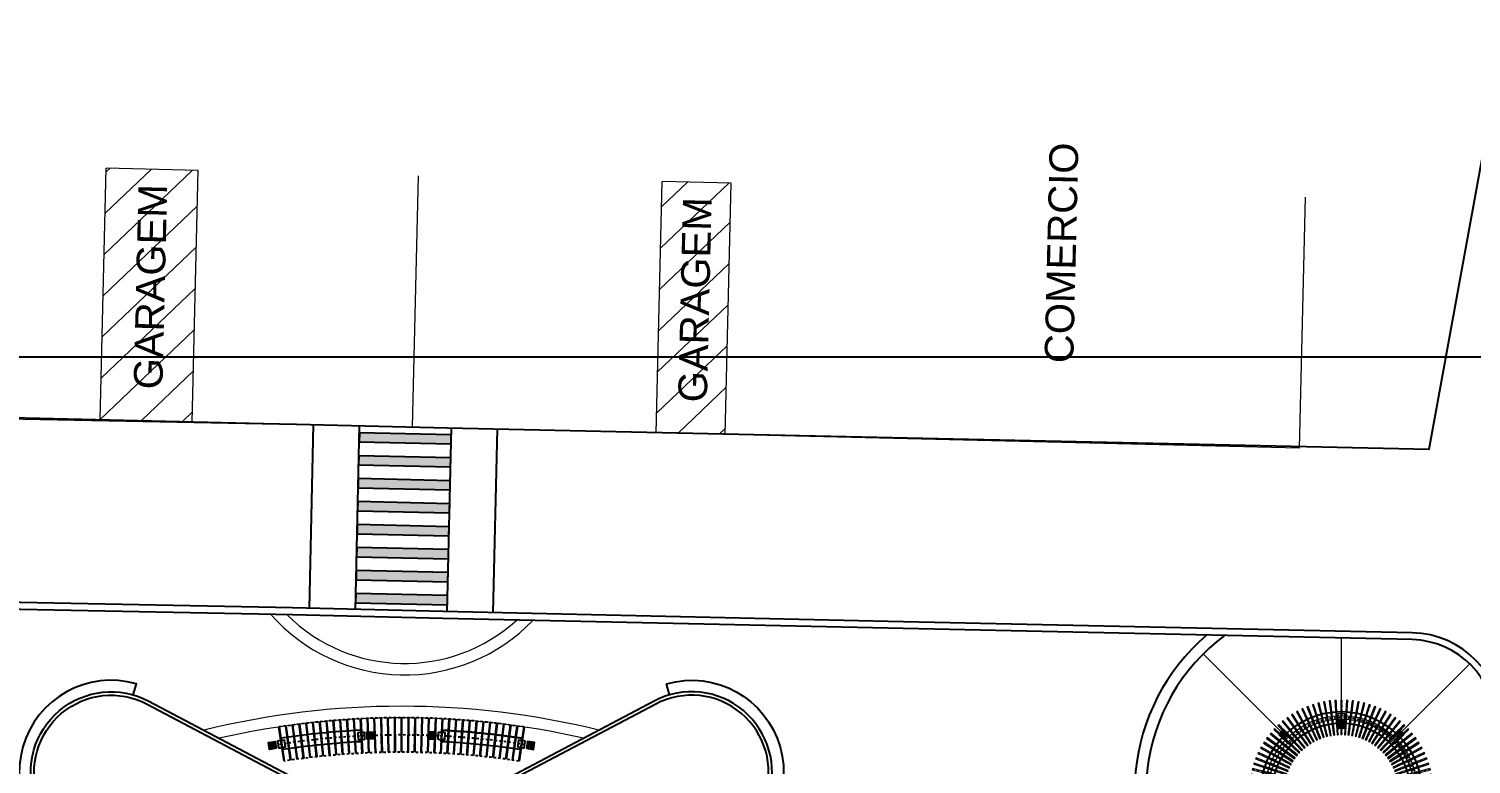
# Model space of a CAD drawing. Extents: x 387222 to 388513, y 9633222 to 9634061.
# Drawn here: x 388269.1 to 388331.9, y 9633460.1 to 9633492.1 of the extents above; entities that cross this region are included whole.
import ezdxf

# ---------------------------------------------------------------- set-up
doc = ezdxf.new("R2010")
doc.units = 0
doc.header["$LTSCALE"] = 0.04921259842519685
doc.header["$PDSIZE"] = -2.5
doc.linetypes.add('ACAD_PROJEÇÃO', pattern=[0.2, 0.1, -0.1])
doc.linetypes.add('DASHDOT', pattern=[1, 0.5, -0.25, 0, -0.25])
doc.layers.get('Defpoints').update_dxf_attribs({"color": 8})
for name, color, linetype, lineweight in [('ARQ_PISO', 7, 'Continuous', 13), ('CARAMANCHÃO', 2, 'Continuous', 13), ('Layout', 8, 'Continuous', 13), ('PERGOLA', 2, 'Continuous', 13), ('PILAR', 4, 'Continuous', 13), ('VIGA', 6, 'Continuous', 13)]:
    doc.layers.add(name, color=color, linetype=linetype, lineweight=lineweight)
for name, color, linetype in [('BANCO', 2, 'Continuous'), ('Camada 1', 7, 'Continuous'), ('DLXLUM03', 2, 'Continuous'), ('EIXO', 253, 'DASHDOT'), ('HACHURA', 253, 'Continuous'), ('MEIO-FIO', 3, 'Continuous'), ('P6', 4, 'Continuous'), ('PROJEÇÃO', 8, 'ACAD_PROJEÇÃO'), ('SINAH_IMPLANTAR', 7, 'Continuous')]:
    doc.layers.add(name, color=color, linetype=linetype)
doc.styles.add('T7', font='arial.ttf')
pattern_1 = [(45, (57.49700831703376, -18.20105795003474), (-0.8980256121069153, 0.8980256121069154), [])]

# ---------------------------------------------------------------- blocks, each defined once
blk = doc.blocks.new('A$C16AF3B07')
at = {"layer": 'Layout'}
h = blk.add_hatch(dxfattribs=at)
h.set_pattern_fill('LINE', color=256, scale=0.4, angle=45, style=0)
h.set_pattern_definition(pattern_1)
h.paths.add_polyline_path([(39.30000041780295, 10.93513705208898), (35.30000041780295, 10.93513705208898), (35.30000041780295, 2.272427073179983e-07), (39.30000041780295, 2.272427073179983e-07)])
h = blk.add_hatch(dxfattribs=at)
h.set_pattern_fill('LINE', color=256, scale=0.4, angle=45, style=0)
h.set_pattern_definition(pattern_1)
h.paths.add_polyline_path([(62.50000041775638, 10.93513705208898), (59.50000041775638, 10.93513705208898), (59.50000041775638, 2.272427082061768e-07), (62.50000041775638, 2.272427082061768e-07)])
for p, q in [((35.30000041780295, 2.272427082061768e-07), (35.30000041780295, 10.93513705208898)), ((39.30000041780295, 10.93513705208898), (35.30000041780295, 10.93513705208898)), ((39.30000041780295, 2.272427082061768e-07), (39.30000041780295, 10.93513705208898)), ((48.90000041777967, 2.272427082061768e-07), (48.90000041777967, 10.93513705208898)), ((59.50000041775638, 2.272427082061768e-07), (59.50000041775638, 10.93513705208898)), ((62.50000041775638, 10.93513705208898), (59.50000041775638, 10.93513705208898)), ((62.50000041775638, 2.272427082061768e-07), (62.50000041775638, 10.93513705208898)), ((87.5100004177657, 2.272427082061768e-07), (87.5100004177657, 10.93513705208898)), ((87.5100004177657, 2.272427082061768e-07), (4.177563823759556e-07, 2.272427082061768e-07))]:
    blk.add_line(p, q, dxfattribs=at)
at = {"layer": 'Layout', "char_height": 1.25, "width": 15.72225240717143, "attachment_point": 1, "rotation": 90, "style": 'T7'}
for s, insert in [('COMERCIO', (76.3225717433379, 3.451345736160874)), ('GARAGEM', (36.72481514047831, 1.36657103523612)), ('GARAGEM', (60.42481514048995, 1.36657103523612))]:
    blk.add_mtext(s, dxfattribs=dict(at, insert=insert))
blk = doc.blocks.new('Pergola')
at = {"layer": 'PERGOLA'}
blk.add_lwpolyline([(0.02500000000000568, 0.7500000000000142), (-0.02500000000000568, 0.7500000000000142), (-0.02500000000000568, -0.7499999999999858), (0.02500000000000568, -0.7499999999999858)], close=True, dxfattribs=at)
for points in [[(-0.02500000000000568, 0.2000000000000171), (0.02500000000000568, 0.2000000000000171)], [(-0.02500000000000568, -0.1999999999999886), (0.02500000000000568, -0.1999999999999886)]]:
    blk.add_lwpolyline(points, dxfattribs=at)
at = {"layer": 'PROJEÇÃO'}
blk.add_lwpolyline([(0, 0.7500000000000142), (0, -0.7499999999999858)], dxfattribs=at)
blk = doc.blocks.new('CAR 02')
blk.add_lwpolyline([(1.4210854715202e-14, -3.099999999999994), (1.4210854715202e-14, -3.399999999999991)])
blk.add_point((0, 0))
at = {"layer": 'BANCO'}
for radius in [3.5, 3]:
    blk.add_circle((0, 0), radius, dxfattribs=at)
at = {"layer": 'PERGOLA'}
blk.add_lwpolyline([(0.4765300667243464, -3.971592136097026), (0.5261358017900816, -3.965325474418809), (0.3381359514436264, -2.477153422447092), (0.2885302163778912, -2.483420084125309)], close=True, dxfattribs=at)
for points in [[(0.407069229903993, -3.022816508170052), (0.3574634948382578, -3.029083169848269)], [(0.457202523329715, -3.419662388695849), (0.4075967882639798, -3.425929050374066)]]:
    blk.add_lwpolyline(points, dxfattribs=at)
at = {"layer": 'PILAR'}
for points in [[(-0.1500000000000057, 3.099999999999994), (0.1499999999999915, 3.099999999999994), (0.1499999999999915, 3.399999999999991), (-0.1500000000000057, 3.399999999999991)], [(-2.29809703885627, 2.085965004500309), (-2.085965004500309, 2.29809703885627), (-2.29809703885627, 2.51022907321223), (-2.51022907321223, 2.29809703885627)], [(2.085965004500309, 2.298097038856284), (2.29809703885627, 2.085965004500324), (2.51022907321223, 2.298097038856284), (2.29809703885627, 2.510229073212244)], [(-3.099999999999994, -0.1500000000000057), (-3.099999999999994, 0.1499999999999915), (-3.399999999999991, 0.1499999999999915), (-3.399999999999991, -0.1500000000000057)], [(3.099999999999994, 0.1500000000000057), (3.099999999999994, -0.1499999999999915), (3.399999999999991, -0.1499999999999915), (3.399999999999991, 0.1500000000000057)], [(-2.085965004500309, -2.29809703885627), (-2.29809703885627, -2.085965004500309), (-2.51022907321223, -2.29809703885627), (-2.29809703885627, -2.51022907321223)], [(2.29809703885627, -2.085965004500309), (2.085965004500309, -2.29809703885627), (2.29809703885627, -2.51022907321223), (2.51022907321223, -2.29809703885627)], [(0.1500000000000057, -3.099999999999994), (-0.1499999999999915, -3.099999999999994), (-0.1499999999999915, -3.399999999999991), (0.1500000000000057, -3.399999999999991)]]:
    blk.add_lwpolyline(points, close=True, dxfattribs=at)
at = {"layer": 'PROJEÇÃO'}
blk.add_lwpolyline([(0.5013329342572139, -3.968458805257917), (0.3133330839107588, -2.480286753286201)], dxfattribs=at)
blk.add_circle((0, 0), 3.249999999999982, dxfattribs=at)
at = {"layer": 'VIGA'}
for radius in [3.324999999999982, 3.174999999999982]:
    blk.add_circle((0, 0), radius, dxfattribs=at)
at = {"layer": 'PERGOLA'}
for p, rotation in [((-1.004305231718575, 3.090933677959228), 18), ((-0.8082421332857734, 3.147895273668041), 14.4), ((-0.6089892724036048, 3.192433564868224), 10.80000000000001), ((-0.4073330090839846, 3.224372779272045), 7.200000000000002), ((-0.204069188470271, 3.243586867391869), 3.600000000000009), ((0.204069188470271, 3.243586867391869), 356.4), ((0.4073330090839846, 3.224372779272045), 352.8000000000001), ((0.6089892724036048, 3.192433564868224), 349.2000000000001), ((0.8082421332857734, 3.147895273668041), 345.6), ((1.004305231718575, 3.090933677959228), 342), ((-1.910302069950518, 2.629305231718561), 36.00000000000001), ((-1.741437083681717, 2.744065757881529), 32.39999999999999), ((-1.565699440830571, 2.847996710142539), 28.8), ((-1.383782697586483, 2.940687920514549), 25.20000000000001), ((-1.19640479622521, 3.021773579136806), 21.6), ((1.196404796225195, 3.021773579136806), 338.4), ((1.383782697586483, 2.940687920514549), 334.8), ((1.565699440830571, 2.847996710142539), 331.2), ((1.741437083681717, 2.744065757881529), 327.6000000000001), ((1.910302069950518, 2.629305231718561), 324), ((-2.504168039021295, 2.071627966683224), 50.40000000000002), ((-2.36914803911958, 2.224778094268231), 46.79999999999999), ((-2.224778094268231, 2.36914803911958), 43.20000000000002), ((-2.071627966683224, 2.504168039021295), 39.60000000000002), ((2.071627966683224, 2.504168039021309), 320.4), ((2.224778094268217, 2.36914803911958), 316.8000000000001), ((2.36914803911958, 2.224778094268217), 313.2), ((2.504168039021295, 2.071627966683224), 309.6), ((-2.847996710142539, 1.565699440830571), 61.20000000000001), ((-2.744065757881529, 1.741437083681731), 57.60000000000002), ((-2.629305231718561, 1.910302069950518), 54.00000000000001), ((2.629305231718561, 1.910302069950532), 306.0000000000001), ((2.744065757881529, 1.741437083681731), 302.4), ((2.847996710142539, 1.565699440830571), 298.8), ((-3.090933677959228, 1.004305231718575), 72), ((-3.021773579136806, 1.19640479622521), 68.40000000000002), ((-2.940687920514549, 1.383782697586483), 64.79999999999998), ((2.940687920514549, 1.383782697586483), 295.2), ((3.021773579136806, 1.196404796225195), 291.6), ((3.090933677959228, 1.004305231718575), 288), ((-3.192433564868224, 0.6089892724036048), 79.20000000000002), ((-3.147895273668041, 0.8082421332857734), 75.60000000000001), ((3.147895273668041, 0.8082421332857734), 284.4), ((3.192433564868224, 0.6089892724036048), 280.8), ((-3.249999999999986, 0), 90), ((-3.243586867391869, 0.204069188470271), 86.40000000000002), ((-3.224372779272045, 0.4073330090839846), 82.8), ((3.224372779272045, 0.4073330090839846), 277.2), ((3.243586867391869, 0.204069188470271), 273.6), ((3.249999999999986, 0), 270), ((-3.243586867391869, -0.204069188470271), 93.60000000000001), ((-3.224372779272045, -0.4073330090839846), 97.2), ((-3.192433564868224, -0.6089892724036048), 100.8), ((-3.147895273668041, -0.8082421332857734), 104.4), ((3.147895273668041, -0.8082421332857734), 255.6), ((3.192433564868224, -0.6089892724036048), 259.1999999999999), ((3.224372779272045, -0.4073330090839846), 262.8), ((3.243586867391869, -0.204069188470271), 266.4), ((-3.090933677959242, -1.004305231718575), 108), ((-3.021773579136806, -1.19640479622521), 111.6), ((-2.940687920514549, -1.383782697586483), 115.2), ((-2.847996710142539, -1.565699440830571), 118.8), ((2.847996710142539, -1.565699440830571), 241.2), ((2.940687920514549, -1.383782697586483), 244.8), ((3.021773579136806, -1.19640479622521), 248.4), ((3.090933677959228, -1.004305231718575), 252), ((-2.744065757881529, -1.741437083681731), 122.4), ((-2.629305231718561, -1.910302069950518), 126), ((-2.504168039021295, -2.071627966683224), 129.6), ((-2.36914803911958, -2.224778094268217), 133.2), ((-2.224778094268217, -2.36914803911958), 136.8), ((2.224778094268217, -2.36914803911958), 223.2), ((2.36914803911958, -2.224778094268217), 226.8), ((2.504168039021295, -2.071627966683224), 230.4), ((2.629305231718561, -1.910302069950518), 234), ((2.744065757881529, -1.741437083681731), 237.6), ((-2.071627966683224, -2.504168039021295), 140.4), ((-1.910302069950518, -2.629305231718561), 144), ((-1.741437083681731, -2.744065757881529), 147.6), ((-1.565699440830571, -2.847996710142539), 151.2), ((-1.383782697586483, -2.940687920514549), 154.8), ((-1.19640479622521, -3.021773579136806), 158.4), ((-1.004305231718575, -3.090933677959228), 162), ((-0.8082421332857734, -3.147895273668041), 165.6), ((-0.6089892724036048, -3.192433564868224), 169.2), ((-0.4073330090839846, -3.224372779272045), 172.8), ((-0.204069188470271, -3.243586867391869), 176.4), ((0, -3.249999999999986), 180), ((0.204069188470271, -3.243586867391869), 183.5999999999999), ((0.6089892724036048, -3.192433564868224), 190.8), ((0.8082421332857734, -3.147895273668041), 194.4), ((1.004305231718575, -3.090933677959228), 198), ((1.19640479622521, -3.021773579136806), 201.6), ((1.383782697586483, -2.940687920514549), 205.2), ((1.565699440830571, -2.847996710142539), 208.8), ((1.741437083681731, -2.744065757881529), 212.4), ((1.910302069950518, -2.629305231718561), 216), ((2.071627966683224, -2.504168039021295), 219.6)]:
    blk.add_blockref('Pergola', p, dxfattribs=dict(at, rotation=rotation))
blk.add_blockref('Pergola', (0, 3.249999999999986), dxfattribs=at)
blk = doc.blocks.new('Car 01')
at = {"layer": 'BANCO'}
for radius, start, end in [(35, 92.87999999979368, 98.59907443741207), (35, 81.40092556258797, 87.12000000020632), (34.5, 92.87999999984801, 98.59848131056421), (34.5, 81.4015186894358, 87.12000000015199)]:
    blk.add_arc((-0.291117513901554, -34.7487805634737), radius, start, end, dxfattribs=at)
at = {"layer": 'CARAMANCHÃO'}
for points in [[(-3.236768630507868, 0.6288078874349594), (-3.111251865513623, -0.8659314028918743)], [(-2.990148082550149, 0.6484772264957428), (-2.877157874230761, -0.8472611233592033)], [(-2.940290137485135, 0.6522435657680035), (-2.827299929165747, -0.8434947840869427)], [(-2.693513464240823, 0.6698461566120386), (-2.593057742691599, -0.8267862796783447)], [(-2.643625716329552, 0.6731946803629398), (-2.543169994780328, -0.8234377559274435)], [(-2.396710237546358, 0.6887292861938477), (-2.308796053112019, -0.8086921963840723)], [(-2.34679618809605, 0.6916597578674555), (-2.258882003661711, -0.8057617247104645)], [(-2.099759233125951, 0.7051252890378237), (-2.024392755876761, -0.792980145663023)], [(-2.049822385248262, 0.7076375037431717), (-1.974455907999072, -0.790467930957675)], [(-1.802681291999761, 0.7190330140292645), (-1.73986781144049, -0.7796512302011251)], [(-1.752725150436163, 0.7211267966777086), (-1.689911669876892, -0.777557447552681)], [(-1.505497264093719, 0.7304514851421118), (-1.455241188639775, -0.7687063869088888)], [(-1.455525334924459, 0.7321266885846853), (-1.405269259470515, -0.7670311834663153)], [(-1.208228006900754, 0.7393799033015966), (-1.170532863703556, -0.7601463794708252)], [(-1.158243797370233, 0.74063640832901), (-1.120548654173035, -0.7588898744434118)], [(-0.9108943836181425, 0.7458176389336586), (-0.8857628183322959, -0.7539718132466078)], [(-0.860901401785668, 0.7466553580015898), (-0.8357698364998214, -0.7531340941786766)], [(-0.6135172623326071, 0.7497642450034618), (-0.6009510387084447, -0.750183118507266)], [(-0.5635190168977715, 0.750183118507266), (-0.5509527932736091, -0.7497642450034618)], [(-0.3161175139248371, 0.7512194365262985), (-0.3161175139248371, -0.7487805634737015)], [(-0.266117513878271, 0.7512194365262985), (-0.266117513878271, -0.7487805634737015)], [(-0.01871601090533659, 0.750183118507266), (-0.03128223452949896, -0.7497642450034618)], [(0.03128223452949896, 0.7497642450034618), (0.01871601090533659, -0.750183118507266)], [(0.2786663739825599, 0.7466553580015898), (0.2535348086967133, -0.7531340941786766)], [(0.3286593558150344, 0.7458176389336586), (0.3035277905291878, -0.7539718132466078)], [(0.5760087695671245, 0.74063640832901), (0.5383136263699271, -0.7588898744434118)], [(0.6259929790976457, 0.7393799033015966), (0.5882978359004483, -0.7601463794708252)], [(0.8732903071213514, 0.7321266885846853), (0.8230342316674069, -0.7670311834663153)], [(0.9232622362906113, 0.7304514851421118), (0.8730061608366668, -0.7687063869088888)], [(1.170490122633055, 0.7211267966777086), (1.107676642073784, -0.777557447552681)], [(1.220446264196653, 0.7190330140292645), (1.157632783637382, -0.7796512302011251)], [(1.467587357445154, 0.7076375037431717), (1.392220880195964, -0.790467930957675)], [(1.517524205322843, 0.7051252890378237), (1.442157728073653, -0.792980145663023)], [(1.764561160292942, 0.6916597578674555), (1.676646975858603, -0.8057617247104645)], [(1.81447520974325, 0.6887292861938477), (1.726561025308911, -0.8086921963840723)], [(2.061390688526444, 0.6731946803629398), (1.96093496697722, -0.8234377559274435)], [(2.111278436437715, 0.6698461566120386), (2.010822714888491, -0.8267862796783447)], [(2.358055109682027, 0.6522435657680035), (2.245064901362639, -0.8434947840869427)], [(2.407913054747041, 0.6484772264957428), (2.294922846427653, -0.8472611233592033)], [(2.654533602762967, 0.6288078874349594), (2.529016837768722, -0.8659314028918743)], [(-5.648842221009545, 0.344600735232234), (-5.423503837373573, -1.138376882299781)], [(-5.599409633723553, 0.352112015709281), (-5.374071250087582, -1.130865601822734)], [(-5.354660024575423, 0.38825349137187), (-5.14175316732144, -1.096559854224324)], [(-5.305166246311273, 0.3953503873199224), (-5.09225938905729, -1.089462958276272)], [(-5.060122451221105, 0.4294402115046978), (-4.859662062954158, -1.057104652747512)], [(-5.010570955695584, 0.4361222255975008), (-4.810110567428637, -1.050422638654709)], [(-4.765250172757078, 0.4681580010801554), (-4.577250322385225, -1.020014051347971)], [(-4.715644437645096, 0.4744246639311314), (-4.527644587273244, -1.013747388496995)], [(-4.470063884218689, 0.5044041462242603), (-4.294537766312715, -0.9852906484156847)], [(-4.420407390978653, 0.5102550182491541), (-4.244881273072679, -0.9794397763907909)], [(-4.17458430287661, 0.5381761007010937), (-4.011544236389454, -0.9529368840157986)], [(-4.124880536634009, 0.5436107702553272), (-3.961840470146853, -0.947502214461565)], [(-3.878832166374195, 0.5694714970886707), (-3.728289594117086, -0.9229550287127495)], [(-3.829084615514148, 0.5744895823299885), (-3.678542043257039, -0.9179369434714317)], [(-3.582828231737949, 0.5982881356030703), (-3.44479371921625, -0.8953471872955561)], [(-3.533040387672372, 0.6028892863541842), (-3.395005875150673, -0.8907460365444422)], [(-3.286593273514882, 0.6246239952743053), (-3.161076508520637, -0.8701152950525284)], [(2.704358245769981, 0.6246239952743053), (2.578841480775736, -0.8701152950525284)], [(2.950805359869264, 0.6028892863541842), (2.812770847347565, -0.8907460365444422)], [(3.000593203934841, 0.5982881356030703), (2.862558691413142, -0.8953471872955561)], [(3.24684958771104, 0.5744895823299885), (3.096307015453931, -0.9179369434714317)], [(3.296597138571087, 0.5694714970886707), (3.146054566313978, -0.9229550287127495)], [(3.542645508830901, 0.5436107702553272), (3.379605442343745, -0.947502214461565)], [(3.592349275073502, 0.5381761007010937), (3.429309208586346, -0.9529368840157986)], [(3.838172363175545, 0.5102550182491541), (3.66264624526957, -0.9794397763907909)], [(3.887828856415581, 0.5044041462242603), (3.712302738509607, -0.9852906484156847)], [(4.133409409841988, 0.4744246657937765), (3.945409559470136, -1.01374738663435)], [(4.18301514495397, 0.4681580029428005), (3.995015294582117, -1.020014049485326)], [(4.428335927892476, 0.4361222255975008), (4.227875539625529, -1.050422638654709)], [(4.477887423417997, 0.4294402115046978), (4.277427035151049, -1.057104652747512)], [(4.722931218508165, 0.3953503873199224), (4.510024361254182, -1.089462958276272)], [(4.772424996772315, 0.38825349137187), (4.559518139518332, -1.096559854224324)], [(5.017174605920445, 0.352112015709281), (4.791836222284473, -1.130865601822734)], [(5.066607193206437, 0.344600735232234), (4.841268809570465, -1.138376882299781)]]:
    blk.add_lwpolyline(points, dxfattribs=at)
at = {"layer": 'EIXO'}
for points in [[(-2.965219110017642, 0.6503603961318731), (-2.852228901698254, -0.845377953723073)], [(-2.668569590256084, 0.6715204175561666), (-2.568113868765067, -0.8251120168715715)], [(-2.371753212821204, 0.690194521099329), (-2.283839028386865, -0.8072269596159458)], [(-2.074790809187107, 0.7063813973218203), (-1.999424331937917, -0.7917240392416716)], [(-1.777703221247066, 0.7200799062848091), (-1.714889740629587, -0.7786043398082256)], [(-1.480511299509089, 0.7312890868633986), (-1.430255224055145, -0.767868785187602)], [(-1.183235902106389, 0.7400081567466259), (-1.1455407589674, -0.7595181278884411)], [(-0.8858978927019052, 0.7462364993989468), (-0.8607663274160586, -0.7535529546439648)], [(-0.5885181396151893, 0.7499736808240414), (-0.5759519159910269, -0.7499736808240414)], [(-0.291117513901554, 0.7512194365262985), (-0.291117513901554, -0.7487805634737015)], [(0.006283111812081188, 0.7499736808240414), (-0.006283111812081188, -0.7499736808240414)], [(0.3036628648987971, 0.7462364993989468), (0.2785312996129505, -0.7535529546439648)], [(0.6010008743032813, 0.7400081567466259), (0.5633057311642915, -0.7595181278884411)], [(0.8982762717059813, 0.7312890868633986), (0.8480201962520368, -0.767868785187602)], [(1.195468193443958, 0.7200799062848091), (1.132654712826479, -0.7786043398082256)], [(1.492555781383999, 0.7063813973218203), (1.417189304134808, -0.7917240392416716)], [(1.789518185018096, 0.690194521099329), (1.701604000583757, -0.8072269596159458)], [(2.086334562452976, 0.6715204175561666), (1.985878840961959, -0.8251120168715715)], [(2.382984082214534, 0.6503603961318731), (2.269993873895146, -0.845377953723073)], [(-5.624125927395653, 0.3483563754707575), (-5.398787543701474, -1.134621242061257)], [(-5.329913135443348, 0.3918019384145737), (-5.117006278189365, -1.093011405318975)], [(-5.035346703487448, 0.4327812176197767), (-4.834886315162294, -1.053763644769788)], [(-4.740447305201087, 0.4712913315743208), (-4.552447454829235, -1.01688071899116)], [(-4.445235637598671, 0.5073295831680298), (-4.269709519692697, -0.9823652133345604)], [(-4.14973241975531, 0.5408934354782104), (-3.986692353268154, -0.9502195492386818)], [(-3.853958390944172, 0.5719805397093296), (-3.703415818687063, -0.9204459860920906)], [(-3.557934309705161, 0.6005887109786272), (-3.419899797183461, -0.8930466119199991)], [(-3.261680952040479, 0.6267159413546324), (-3.136164186988026, -0.8680233489722013)], [(2.679445924295578, 0.6267159413546324), (2.553929159243125, -0.8680233489722013)], [(2.975699281902052, 0.6005887109786272), (2.837664769380353, -0.8930466119199991)], [(3.271723363141064, 0.5719805397093296), (3.121180790883955, -0.9204459860920906)], [(3.567497391952202, 0.5408934354782104), (3.404457325465046, -0.9502195492386818)], [(3.863000609795563, 0.5073295831680298), (3.687474491889589, -0.9823652133345604)], [(4.158212277397979, 0.4712913334369659), (3.970212427026127, -1.016880717128515)], [(4.45311167568434, 0.4327812176197767), (4.252651287359186, -1.053763644769788)], [(4.74767810764024, 0.3918019384145737), (4.534771250386257, -1.093011405318975)], [(5.041890899592545, 0.3483563754707575), (4.816552515898366, -1.134621242061257)]]:
    blk.add_lwpolyline(points, dxfattribs=at)
for radius, start, end in [(35.5, 81.36000000304605, 98.63999999695396), (34.75, 81.13846155099105, 98.86153844900895), (34, 81.36000000304605, 98.63999999695396)]:
    blk.add_arc((-0.291117513901554, -34.7487805634737), radius, start, end, dxfattribs=at)
at = {"layer": 'P6'}
for points in [[(-2.179320110939443, -0.2012378051877022, -0.002167640242769304), (-1.879699024022557, -0.1861645095050335), (-1.894772458763327, 0.1134593691676855, 0.002149007059236407), (-2.194393545971252, 0.09838607534766197)], [(1.297464027360547, -0.1861645113676786, -0.002167640242769304), (1.597085114277434, -0.2012378070503473), (1.612158551230095, 0.09838607162237167, 0.002149007059236407), (1.312537464255001, 0.1134593691676855)], [(-5.637037243577652, -0.5651710126549006, -0.002167640242769304), (-5.340441720210947, -0.5201033353805542), (-5.385509815707337, -0.2235050480812788, 0.002149007059236407), (-5.682105339481495, -0.26857272349298)], [(4.758206723199692, -0.5201033409684896, -0.002167640242769304), (5.054802246566396, -0.565171018242836), (5.09987034421647, -0.2685727309435606, 0.002149007059236407), (4.80327482096618, -0.2235050518065691)]]:
    blk.add_lwpolyline(points, format="xyb", close=True, dxfattribs=at)
blk = doc.blocks.new('*X430')
at = {"color": 0}
for p, q in [((-0.1092439952078573, -0.1470766164589037), (-0.1092439952078573, 0.1529233835411077)), ((-0.0827274909133658, -0.1470766164589037), (-0.08272749091336579, 0.1529233835411077)), ((-0.03424399520785444, -0.1470766164589037), (-0.03424399520785442, 0.1529233835411077)), ((-0.007727490913362957, -0.1470766164589037), (-0.007727490913362938, 0.1529233835411077)), ((0.0407560047921484, -0.1470766164589037), (0.04075600479214842, 0.1529233835411077)), ((0.06727250908663988, -0.1470766164589037), (0.0672725090866399, 0.1529233835411077)), ((0.1157560047921512, -0.1470766164589037), (0.1157560047921513, 0.1529233835411077)), ((0.1422725090866427, -0.1470766164589037), (0.1422725090866427, 0.1529233835411077))]:
    blk.add_line(p, q, dxfattribs=at)
blk = doc.blocks.new('Lum. Piso')
at = {"layer": 'HACHURA'}
h = blk.add_hatch(color=8, dxfattribs=at)
h.dxf.hatch_style = 1
h.paths.add_polyline_path([(0, -0.2999999523162842), (0.6000000014901161, -0.2999999523162842), (0.6000000014901161, 0.2999999523162842), (0, 0.2999999523162842)])
at = {"layer": 'DLXLUM03'}
for points in [[(0, -0.2999999523162842), (0.6000000014901161, -0.2999999523162842), (0.6000000014901161, 0.2999999523162842), (0, 0.2999999523162842)], [(0.07500000298023224, -0.2250000238418579), (0.5250000059604645, -0.2250000238418579), (0.5250000059604645, 0.2249999046325684), (0.07500000298023224, 0.2249999046325684)]]:
    blk.add_lwpolyline(points, close=True, dxfattribs=at)
at = {"layer": 'DLXLUM03', "xscale": 1.499999999999803, "yscale": 1.499999999999803, "zscale": 1.499999999999803}
blk.add_blockref('*X430', (0.2851501107215881, -0.004385232925415039), dxfattribs=at)

msp = doc.modelspace()

# ---------------------------------------------------------------- hatches: boundary and pattern name
at = {"layer": 'SINAH_IMPLANTAR'}
h = msp.add_hatch(color=256, dxfattribs=at)
h.dxf.hatch_style = 1
h.paths.add_polyline_path([(388283.5167936721, 9633474.131021416), (388287.5157636353, 9633474.040251194), (388287.5248406576, 9633474.44014819), (388283.5258706944, 9633474.530918412)])
h = msp.add_hatch(color=256, dxfattribs=at)
h.dxf.hatch_style = 1
h.paths.add_polyline_path([(388283.4941011163, 9633473.131278927), (388287.4930710795, 9633473.040508702), (388287.5021481018, 9633473.440405698), (388283.5031781386, 9633473.531175923)])
h = msp.add_hatch(color=256, dxfattribs=at)
h.dxf.hatch_style = 1
h.paths.add_polyline_path([(388283.4714085605, 9633472.131536433), (388287.4703785237, 9633472.040766211), (388287.479455546, 9633472.44066321), (388283.4804855828, 9633472.531433431)])
h = msp.add_hatch(color=256, dxfattribs=at)
h.dxf.hatch_style = 1
h.paths.add_polyline_path([(388283.4487160047, 9633471.131793942), (388287.4476859679, 9633471.04102372), (388287.4567629902, 9633471.440920716), (388283.457793027, 9633471.531690938)])
h = msp.add_hatch(color=256, dxfattribs=at)
h.dxf.hatch_style = 1
h.paths.add_polyline_path([(388283.4260234489, 9633470.132051453), (388287.4249934121, 9633470.041281229), (388287.4340704344, 9633470.441178225), (388283.4351004712, 9633470.53194845)])
h = msp.add_hatch(color=256, dxfattribs=at)
h.dxf.hatch_style = 1
h.paths.add_polyline_path([(388283.403330893, 9633469.132308962), (388287.4023008562, 9633469.041538738), (388287.4113778786, 9633469.441435736), (388283.4124079154, 9633469.532205958)])
h = msp.add_hatch(color=256, dxfattribs=at)
h.dxf.hatch_style = 1
h.paths.add_polyline_path([(388283.3806383372, 9633468.13256647), (388287.3796083004, 9633468.041796248), (388287.3886853228, 9633468.441693245), (388283.3897153596, 9633468.532463467)])
h = msp.add_hatch(color=256, dxfattribs=at)
h.dxf.hatch_style = 1
h.paths.add_polyline_path([(388283.3579457814, 9633467.13282398), (388287.3569157446, 9633467.042053755), (388287.365992767, 9633467.441950753), (388283.3670228038, 9633467.532720977)])

# ---------------------------------------------------------------- linework, layer by layer
at = {"layer": 'ARQ_PISO'}
for points in [[(388326.2574345423, 9633462.391409501), (388326.2574345423, 9633465.571027393)], [(388323.7825608082, 9633461.366283236), (388320.2470269026, 9633464.901817143)], [(388328.7323082764, 9633461.366283236), (388331.8737296328, 9633464.507704593)]]:
    msp.add_lwpolyline(points, dxfattribs=at)
for points in [[(388293.9527199896, 9633461.584657285, 0.1211490013378868), (388276.7596084794, 9633461.584685402)], [(388293.2814051876, 9633461.23017643, 0.1130496624757512), (388277.4309258278, 9633461.230203204)]]:
    msp.add_lwpolyline(points, format="xyb", dxfattribs=at)
for radius in [3.5, 3]:
    msp.add_circle((388326.2574345423, 9633458.891409501), radius, dxfattribs=at)
for radius, start, end in [(7.750076382344606, 221.3264245162511, 316.0475551313862), (7.250076382344606, 225.0808517054644, 312.2878456340742)]:
    msp.add_arc((388285.5001515127, 9633471.738708448), radius, start, end, dxfattribs=at)
at = {"layer": 'BANCO'}
for points in [[(388273.6876037483, 9633463.121900946), (388273.8249643104, 9633463.602662915, 0.9999845865907266), (388271.6271952983, 9633455.910471335), (388271.7645558614, 9633456.391233308)], [(388296.8874174076, 9633463.602662915, -0.9999807767049875), (388299.0851864197, 9633455.910471335)], [(388283.6027091579, 9633461.481160013), (388283.5976397228, 9633461.581928266, 0.02495935079372843), (388280.1230128781, 9633461.232692664), (388280.1381699964, 9633461.13294194)], [(388283.6177824534, 9633461.181538926), (388283.6227618819, 9633461.082559789, 0.02495676117749358), (388280.1981256936, 9633460.738366663), (388280.1832376859, 9633460.83634634)], [(388290.5290730242, 9633460.836357076), (388290.5142560244, 9633460.738366663, 0.02495676117749369), (388287.0896198361, 9633461.082559789), (388287.0945992645, 9633461.181538925)], [(388287.1096725601, 9633461.481160013), (388287.1147419952, 9633461.581928266, -0.02495935079372837), (388290.589010592, 9633461.232746836), (388290.5739257649, 9633461.13298518)]]:
    msp.add_lwpolyline(points, format="xyb", dxfattribs=at)
msp.add_lwpolyline([(388297.0247779696, 9633463.121900946), (388296.8874174076, 9633463.602662915)], dxfattribs=at)
for points in [[(388280.0102711293, 9633460.809744336, -0.002167640242769304), (388280.3068666527, 9633460.854812013), (388280.2617985572, 9633461.1514103, 0.002149007059236407), (388279.9652030334, 9633461.106342625)], [(388283.467988262, 9633461.173677543, -0.002167640242769304), (388283.7676093489, 9633461.188750839), (388283.7525359141, 9633461.488374718, 0.002149007059236407), (388283.4529148269, 9633461.473301424)], [(388286.9447724003, 9633461.188750837, -0.002167640242769304), (388287.2443934872, 9633461.173677541), (388287.2594669241, 9633461.47330142, 0.002149007059236407), (388286.9598458371, 9633461.488374718)], [(388290.4055150961, 9633460.854812007, -0.002167640242769304), (388290.7021106195, 9633460.80974433), (388290.7471787171, 9633461.106342617, 0.002149007059236407), (388290.4505831939, 9633461.151410297)]]:
    msp.add_lwpolyline(points, format="xyb", close=True, dxfattribs=at)
at = {"layer": 'Camada 1'}
for points in [[(388281.3516509204, 9633466.87819327), (388281.5331955922, 9633474.876319345)], [(388283.351135902, 9633466.83280816), (388283.5326805739, 9633474.830934234)], [(388287.3501058652, 9633466.742037935), (388287.531650537, 9633474.740164012)], [(388289.3495908468, 9633466.696652824), (388289.5311355186, 9633474.694778899)]]:
    msp.add_lwpolyline(points, dxfattribs=at)
for radius, start, end in [(9, 130.6593557992225, 217.8391379221408), (8.5, 126.7522011501444, 220.5063072362269)]:
    msp.add_arc((388326.2574345423, 9633458.891409501), radius, start, end, dxfattribs=at)
at = {"layer": 'Defpoints'}
msp.add_lwpolyline([(388355.0084279774, 9633413.829406537), (388231.0084279774, 9633413.829406537), (388231.0084279774, 9633477.829406537), (388355.0084279774, 9633477.829406537)], close=True, dxfattribs=at)
at = {"layer": 'MEIO-FIO'}
msp.add_lwpolyline([(388235.218506247, 9633403.86832714), (388236.9517112991, 9633475.76413763), (388280.7933787457, 9633474.900644422), (388287.3548881705, 9633474.743558245), (388306.7105669947, 9633474.318104075), (388330.0798313678, 9633473.810227545), (388333.4149044964, 9633492.108108383)], dxfattribs=at)
for points in [[(388333.2574345423, 9633453.070389614), (388333.2574345423, 9633461.825266957, 0.4078634361055881), (388329.3443447361, 9633465.824322673), (388306.5347627029, 9633466.320036005), (388287.17125106, 9633466.745662346), (388280.6188755682, 9633466.902529852), (388248.7390637675, 9633467.5304257, 0.4129226869043201), (388244.6614579695, 9633463.627602017), (388243.8043198797, 9633428.072295051, 0.4254350763585992), (388247.8593865321, 9633423.976289576), (388262.2325569923, 9633424.178354844)], [(388332.9574345423, 9633453.370389614), (388332.9574345423, 9633461.825266957, 0.4078634362052328), (388329.3378264716, 9633465.524393495), (388306.5282444383, 9633466.020106826), (388287.1643646684, 9633466.44574125), (388280.612331699, 9633466.602600556), (388248.7331561972, 9633467.230483871, 0.412922686934726), (388244.961370834, 9633463.620371964), (388244.1042327443, 9633428.065064998, 0.4254350763057252), (388247.8551693977, 9633424.276259935), (388262.1050135504, 9633424.476591421)], [(388279.5846531273, 9633455.76157376), (388272.4785831262, 9633456.26532875, -1.232485810476043), (388274.36036894, 9633462.851579087), (388280.6599593104, 9633459.52514539, -0.8113683683583507), (388279.58465313, 9633455.76157377)], [(388291.1277285907, 9633455.76157376), (388298.2337985918, 9633456.26532875, 1.232485810476043), (388296.352012778, 9633462.851579087), (388290.0524224075, 9633459.52514539, 0.8113683683583507), (388291.127728588, 9633455.76157377)]]:
    msp.add_lwpolyline(points, format="xyb", dxfattribs=at)
for points in [[(388279.5952069364, 9633455.911202032), (388272.4891901268, 9633456.414953252, -1.232485811116807), (388274.2903279772, 9633462.718935717), (388280.5899183477, 9633459.39250202, -0.8113683676301592)], [(388291.1171747816, 9633455.911202032), (388298.2231915912, 9633456.414953252, 1.232485811116807), (388296.4220537408, 9633462.718935717), (388290.1224633703, 9633459.39250202, 0.8113683676301592)]]:
    msp.add_lwpolyline(points, format="xyb", close=True, dxfattribs=at)
at = {"layer": 'SINAH_IMPLANTAR'}
for points in [[(388283.5167936721, 9633474.131021416), (388287.5157636353, 9633474.040251194), (388287.5248406576, 9633474.44014819), (388283.5258706944, 9633474.530918412)], [(388283.4941011163, 9633473.131278927), (388287.4930710795, 9633473.040508702), (388287.5021481018, 9633473.440405698), (388283.5031781386, 9633473.531175923)], [(388283.4714085605, 9633472.131536433), (388287.4703785237, 9633472.040766211), (388287.479455546, 9633472.44066321), (388283.4804855828, 9633472.531433431)], [(388283.4487160047, 9633471.131793942), (388287.4476859679, 9633471.04102372), (388287.4567629902, 9633471.440920716), (388283.457793027, 9633471.531690938)], [(388283.4260234489, 9633470.132051453), (388287.4249934121, 9633470.041281229), (388287.4340704344, 9633470.441178225), (388283.4351004712, 9633470.53194845)], [(388283.403330893, 9633469.132308962), (388287.4023008562, 9633469.041538738), (388287.4113778786, 9633469.441435736), (388283.4124079154, 9633469.532205958)], [(388283.3806383372, 9633468.13256647), (388287.3796083004, 9633468.041796248), (388287.3886853228, 9633468.441693245), (388283.3897153596, 9633468.532463467)], [(388283.3579457814, 9633467.13282398), (388287.3569157446, 9633467.042053755), (388287.365992767, 9633467.441950753), (388283.3670228038, 9633467.532720977)]]:
    msp.add_lwpolyline(points, close=True, dxfattribs=at)

# ---------------------------------------------------------------- block references
msp.add_blockref('CAR 02', (388326.2574345423, 9633458.891409501))
at = {"layer": 'Camada 1'}
msp.add_blockref('Car 01', (388285.6473083729, 9633461.374915348), dxfattribs=at)
at = {"layer": 'Defpoints', "rotation": 358.6285692007096}
msp.add_blockref('A$C16AF3B07', (388236.9560711464, 9633475.950133676), dxfattribs=at)
at = {"layer": 'DLXLUM03', "xscale": 0.500004739048179, "yscale": 0.500004739048179, "zscale": 0.500004739048179}
msp.add_blockref('Lum. Piso', (388326.1074331202, 9633461.841408104), dxfattribs=at)
at = {"layer": 'DLXLUM03', "yscale": 0.500004739048179, "zscale": 0.500004739048179}
for p, xscale, rotation in [((388279.8888082115, 9633460.943445979), -0.5000047390481791, 8.640000178001621), ((388284.1595908851, 9633461.358231345), -0.500004739048179, 2.880000217416087), ((388286.5527908236, 9633461.358231345), 0.500004739048179, 357.1199997825838), ((388290.8235734972, 9633460.943445979), 0.500004739048179, 351.3599998219984), ((388323.641138427, 9633461.50770759), 0.500004739048179, 315.0000000628864), ((388328.8737306576, 9633461.50770759), -0.500004739048179, 44.99999993711359)]:
    msp.add_blockref('Lum. Piso', p, dxfattribs=dict(at, xscale=xscale, rotation=rotation))

doc.saveas('drawing.dxf')
